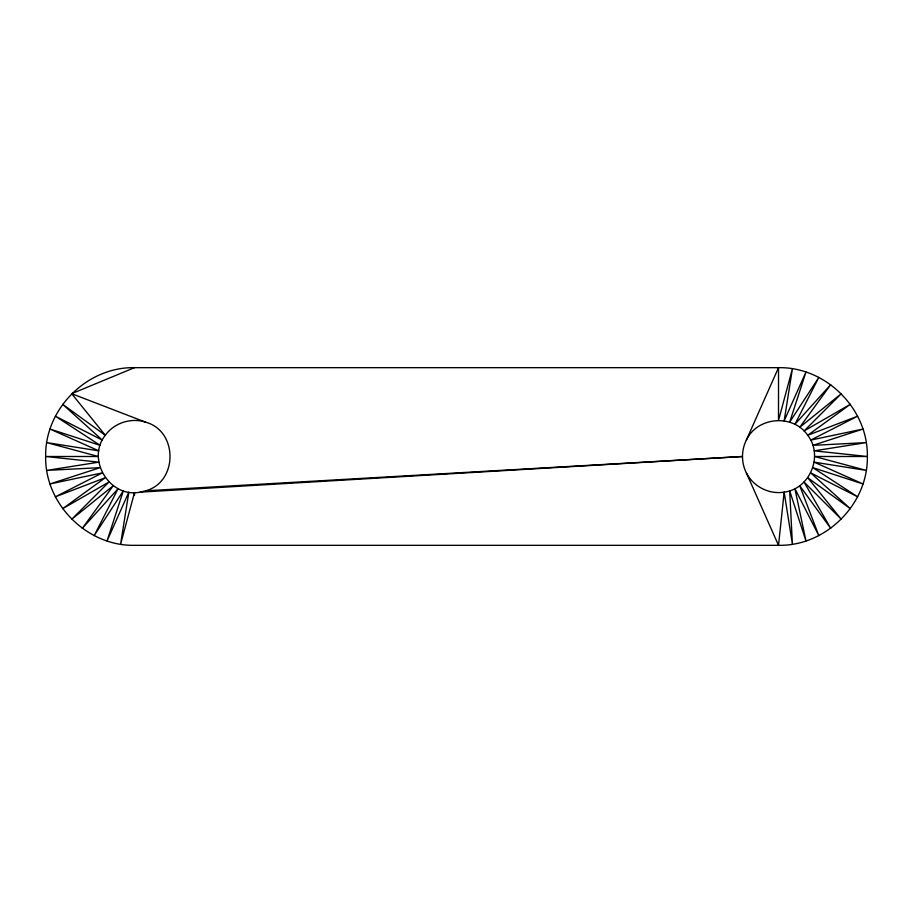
<?xml version="1.0" encoding="UTF-8"?>
<svg xmlns="http://www.w3.org/2000/svg" width="913" height="913" viewBox="0 0 913 913"><rect width="100%" height="100%" fill="white"/><g stroke="black" fill="none" stroke-linecap="round" stroke-linejoin="round"><path stroke-width="1.37" d="M746.366 440.112C741.219 450.28 741.219 462.72 746.366 472.888L778.515 545.335C826.003 546.225 868.252 503.987 867.35 456.5C868.252 409.013 826.003 366.775 778.515 367.665L134.485 367.665C86.997 366.775 44.748 409.013 45.65 456.5C44.748 503.987 86.997 546.225 134.485 545.335L778.515 545.335L784.164 492.141C809.888 489.071 823.731 455.644 807.708 435.284C793.306 413.76 757.231 416.59 746.366 440.112L778.515 367.665L778.515 420.414L792.416 368.761L784.164 420.859L805.974 372.013L789.665 422.183L818.847 377.354L794.903 424.34L830.727 384.635L799.731 427.307L841.33 393.686L804.033 430.982L850.38 404.288L807.708 435.284L857.672 416.168L810.676 440.112L863.002 429.053L812.844 445.35L866.254 442.6L814.156 450.851L867.35 456.5L814.601 456.5L866.254 470.4L814.156 462.149L863.002 483.947L812.844 467.65L857.672 496.832L810.676 472.888L850.38 508.712L807.708 477.716L841.33 519.314L804.033 482.018L830.727 528.365L799.731 485.693L818.847 535.646L794.903 488.66L805.974 540.987L789.665 490.817L792.416 544.239L784.164 492.141C769.1 494.641 753.202 486.526 746.366 472.888M140.123 492.141L145.635 490.817L742.429 456.5L140.123 492.141C109.868 498.464 85.913 459.387 105.292 435.284L71.671 393.686L134.485 367.665M145.635 490.817C178.138 482.098 178.138 430.902 145.635 422.183L71.671 393.686M145.635 422.183C131.152 417.367 114.171 422.879 105.292 435.284L62.62 404.288L102.324 440.112L55.328 416.168L100.156 445.35L49.998 429.053L98.844 450.851L46.746 442.6L98.399 456.5L45.65 456.5L98.844 462.149L46.746 470.4L100.156 467.65L49.998 483.947L102.324 472.888L55.328 496.832L105.292 477.716L62.62 508.712L108.967 482.018L71.671 519.314L113.269 485.693L82.273 528.365L118.097 488.66L94.153 535.646L123.335 490.817L107.026 540.987L128.836 492.141L120.584 544.239L134.485 492.586L134.485 495.439"/></g></svg>
